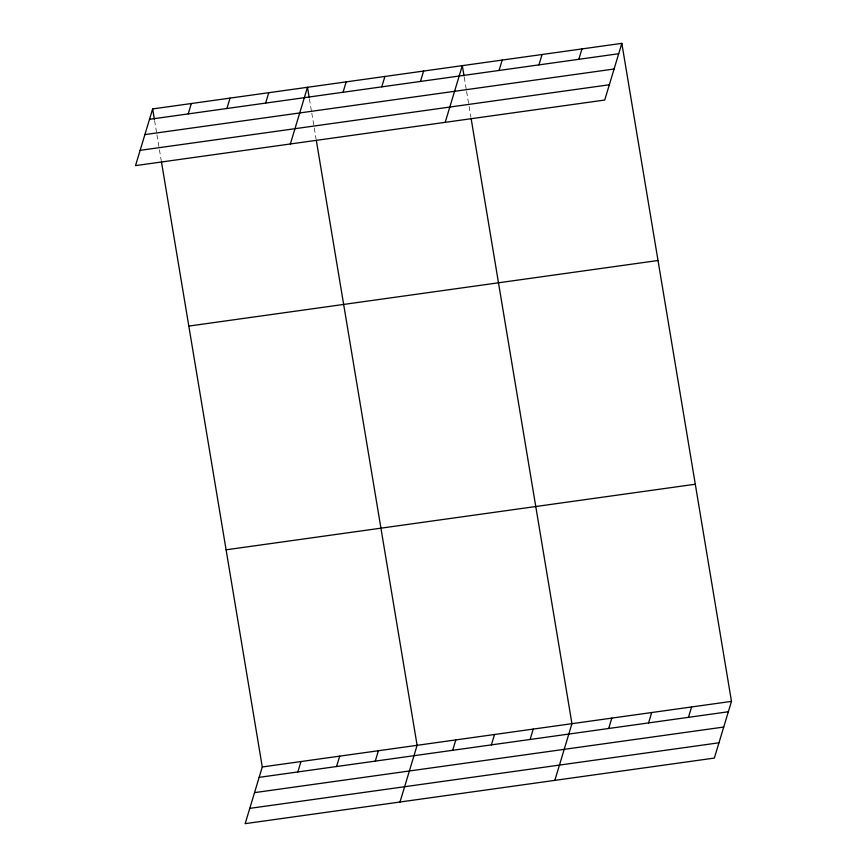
<?xml version="1.0" encoding="UTF-8"?>
<svg xmlns="http://www.w3.org/2000/svg" width="867" height="867" viewBox="0 0 867 867"><rect width="100%" height="100%" fill="white"/><g stroke="black" fill="none" stroke-linecap="round" stroke-linejoin="round"><path stroke-width="0.65" stroke-dasharray="4.33 3.25" d="M464.246 77.282L466.403 90.211M466.619 91.501L470.922 117.348M309.411 98.925L311.567 111.843M311.784 113.144L316.087 138.991M154.575 120.567L156.732 133.485M156.949 134.786L161.251 160.633"/><path stroke-width="1.3" d="M152.646 108.928L135.523 165.619L604.722 100.041L621.834 43.35L152.646 108.928L154.369 119.267M188.215 113.902L191.347 103.52M226.926 108.494L230.058 98.112M265.627 103.086L268.77 92.704M290.358 143.976L307.482 87.285L309.205 97.635M343.05 92.26L346.182 81.877M381.762 86.852L384.894 76.469M420.462 81.444L423.605 71.061M445.194 122.334L462.317 65.643L464.04 75.993M161.468 161.923L262.278 766.959L245.166 823.65L714.354 758.072L731.477 701.381L621.834 43.35M499.056 70.455L502.199 60.072M297.847 771.933L300.979 761.551M538.938 64.884L542.081 54.502M336.559 766.526L339.691 756.143M578.82 59.314L581.952 48.92M375.27 761.118L378.402 750.735M400.001 802.008L417.114 745.327L316.303 140.281M452.682 750.302L455.814 739.909M491.394 744.883L494.526 734.501M530.105 739.475L533.238 729.093M554.837 780.365L571.949 723.685L471.139 118.638M608.688 728.486L611.831 718.104M648.57 722.915L651.713 712.533M688.452 717.345L691.595 706.952M149.503 119.321L618.702 53.732M144.897 134.591L614.085 69.013M140.14 150.338L609.338 84.76M188.822 326.079L658.02 260.501M226.092 549.808L695.291 484.23M262.278 766.959L731.477 701.381M259.135 777.352L728.334 711.764M254.53 792.633L723.728 727.045M249.772 808.369L718.971 742.791"/></g></svg>
